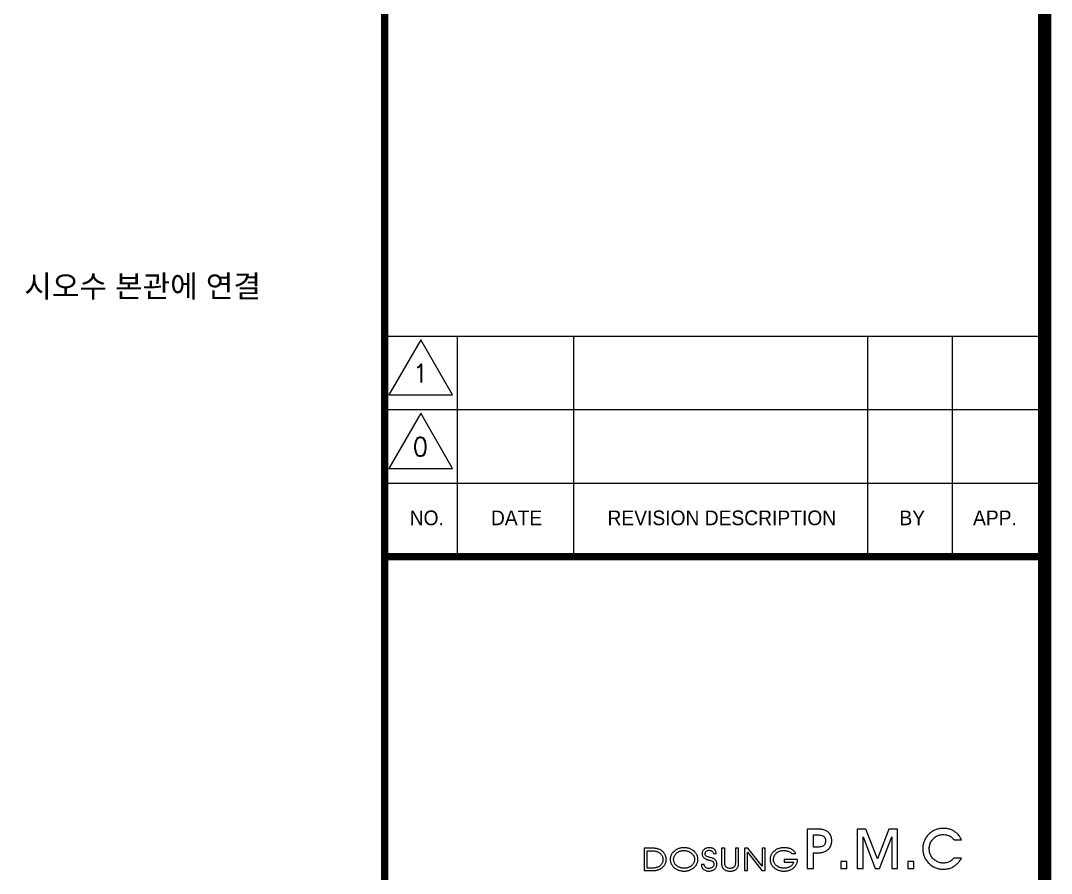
# Model space of a CAD drawing. Header units: millimetres. Extents: x 83956 to 461956, y 36707 to 125807.
# Drawn here: x 260591 to 271139, y 91248 to 99971 of the extents above; entities that cross this region are included whole.
import ezdxf
from ezdxf.enums import TextEntityAlignment as Align

# ---------------------------------------------------------------- set-up
doc = ezdxf.new("R2010")
doc.units = ezdxf.units.MM
doc.header["$LTSCALE"] = 100
doc.header["$MEASUREMENT"] = 0
doc.layers.add('FORM', color=8, linetype='CONTINUOUS')
doc.layers.add('PIPE', color=3, linetype='CONTINUOUS')
doc.styles.add('GHS', font='romans.shx', dxfattribs={"bigfont": 'ghs.shx'})
doc.styles.add('gr', font='Gulim.ttf')
doc.styles.add('TITLE', font='Gulim.ttf')

# ---------------------------------------------------------------- blocks, each defined once
blk = doc.blocks.new('PMC-mark')
at = {"layer": 'FORM', "lineweight": 0}
for p, q in [((5896, 2300), (5766, 2300)), ((5766, 2300), (5766, 1764)), ((5898, 2300), (5896, 2300)), ((5916, 2299), (5898, 2300)), ((5931, 2299), (5916, 2299)), ((5945, 2299), (5931, 2299)), ((5957, 2298), (5945, 2299)), ((5967, 2297), (5957, 2298)), ((5974, 2296), (5967, 2297)), ((5989, 2292), (5974, 2296)), ((6002, 2288), (5989, 2292)), ((6014, 2283), (6002, 2288)), ((6026, 2278), (6014, 2283)), ((6036, 2271), (6026, 2278)), ((6047, 2264), (6036, 2271)), ((6057, 2255), (6047, 2264)), ((6066, 2245), (6057, 2255)), ((6568, 2300), (6446, 2300)), ((6446, 2300), (6446, 1764)), ((6724, 1897), (6568, 2300)), ((6879, 2300), (6724, 1897)), ((7000, 2300), (6879, 2300)), ((7000, 1764), (7000, 2300)), ((7458, 2258), (7447, 2249)), ((7469, 2266), (7458, 2258)), ((7481, 2273), (7469, 2266)), ((7493, 2280), (7481, 2273)), ((7505, 2286), (7493, 2280)), ((7517, 2291), (7505, 2286)), ((7528, 2295), (7517, 2291)), ((7541, 2299), (7528, 2295)), ((7554, 2302), (7541, 2299)), ((7567, 2305), (7554, 2302)), ((7581, 2307), (7567, 2305)), ((7595, 2309), (7581, 2307)), ((7609, 2310), (7595, 2309)), ((7623, 2310), (7609, 2310)), ((7627, 2310), (7623, 2310)), ((7642, 2310), (7627, 2310)), ((7657, 2309), (7642, 2310)), ((7671, 2307), (7657, 2309)), ((7684, 2305), (7671, 2307)), ((7698, 2302), (7684, 2305)), ((7711, 2298), (7698, 2302)), ((7724, 2294), (7711, 2298)), ((7736, 2289), (7724, 2294)), ((7748, 2284), (7736, 2289)), ((7760, 2278), (7748, 2284)), ((7772, 2271), (7760, 2278)), ((7776, 2268), (7772, 2271)), ((7787, 2261), (7776, 2268)), ((7797, 2253), (7787, 2261)), ((7807, 2244), (7797, 2253)), ((5850, 2055), (5850, 2222)), ((5850, 2222), (5907, 2222)), ((5907, 2222), (5924, 2222)), ((5924, 2222), (5940, 2220)), ((5940, 2220), (5954, 2217)), ((5954, 2217), (5966, 2214)), ((5966, 2214), (5978, 2209)), ((5978, 2209), (5987, 2204)), ((5987, 2204), (5989, 2202)), ((5989, 2202), (5998, 2194)), ((5998, 2194), (6006, 2184)), ((6006, 2184), (6011, 2173)), ((6011, 2173), (6015, 2160)), ((6016, 2121), (6013, 2108)), ((6015, 2160), (6017, 2146)), ((6017, 2137), (6016, 2121)), ((6017, 2146), (6017, 2137)), ((6074, 2234), (6066, 2245)), ((6082, 2221), (6074, 2234)), ((6083, 2219), (6082, 2221)), ((6089, 2207), (6083, 2219)), ((6094, 2195), (6089, 2207)), ((6097, 2182), (6094, 2195)), ((6100, 2169), (6097, 2182)), ((6097, 2099), (6100, 2113)), ((6102, 2155), (6100, 2169)), ((6100, 2113), (6102, 2126)), ((6102, 2142), (6102, 2155)), ((6102, 2141), (6102, 2142)), ((6102, 2126), (6102, 2141)), ((6529, 1764), (6529, 2194)), ((6529, 2194), (6693, 1764)), ((6753, 1764), (6920, 2196)), ((6920, 2196), (6920, 1764)), ((7355, 2116), (7352, 2104)), ((7360, 2129), (7355, 2116)), ((7365, 2142), (7360, 2129)), ((7366, 2144), (7365, 2142)), ((7371, 2156), (7366, 2144)), ((7378, 2168), (7371, 2156)), ((7385, 2180), (7378, 2168)), ((7392, 2191), (7385, 2180)), ((7400, 2202), (7392, 2191)), ((7409, 2212), (7400, 2202)), ((7418, 2223), (7409, 2212)), ((7428, 2233), (7418, 2223)), ((7436, 2240), (7428, 2233)), ((7447, 2249), (7436, 2240)), ((7446, 2108), (7452, 2121)), ((7452, 2121), (7458, 2133)), ((7458, 2133), (7466, 2144)), ((7466, 2144), (7474, 2155)), ((7474, 2155), (7483, 2165)), ((7483, 2165), (7490, 2172)), ((7490, 2172), (7500, 2182)), ((7500, 2182), (7510, 2190)), ((7510, 2190), (7521, 2198)), ((7521, 2198), (7533, 2205)), ((7533, 2205), (7546, 2211)), ((7546, 2211), (7550, 2213)), ((7550, 2213), (7563, 2217)), ((7563, 2217), (7576, 2221)), ((7576, 2221), (7590, 2223)), ((7590, 2223), (7604, 2225)), ((7604, 2225), (7618, 2226)), ((7618, 2226), (7622, 2226)), ((7622, 2226), (7637, 2225)), ((7637, 2225), (7651, 2224)), ((7651, 2224), (7665, 2222)), ((7665, 2222), (7678, 2219)), ((7678, 2219), (7691, 2215)), ((7691, 2215), (7703, 2210)), ((7703, 2210), (7706, 2209)), ((7706, 2209), (7718, 2203)), ((7718, 2203), (7730, 2196)), ((7730, 2196), (7740, 2188)), ((7740, 2188), (7751, 2179)), ((7751, 2179), (7760, 2169)), ((7760, 2169), (7770, 2158)), ((7770, 2158), (7772, 2156)), ((7772, 2156), (7870, 2156)), ((7817, 2235), (7807, 2244)), ((7826, 2226), (7817, 2235)), ((7834, 2215), (7826, 2226)), ((7843, 2205), (7834, 2215)), ((7850, 2193), (7843, 2205)), ((7857, 2181), (7850, 2193)), ((7864, 2169), (7857, 2181)), ((7870, 2156), (7864, 2169)), ((5905, 2055), (5850, 2055)), ((5850, 1764), (5850, 1976)), ((5850, 1976), (5910, 1976)), ((5912, 2055), (5905, 2055)), ((5910, 1976), (5926, 1977)), ((5929, 2056), (5912, 2055)), ((5926, 1977), (5941, 1978)), ((5944, 2057), (5929, 2056)), ((5941, 1978), (5955, 1980)), ((5958, 2060), (5944, 2057)), ((5955, 1980), (5969, 1982)), ((5970, 2064), (5958, 2060)), ((5969, 1982), (5982, 1986)), ((5980, 2068), (5970, 2064)), ((5989, 2074), (5980, 2068)), ((5982, 1986), (5995, 1990)), ((5994, 2077), (5989, 2074)), ((6002, 2086), (5994, 2077)), ((5995, 1990), (6007, 1995)), ((6009, 2096), (6002, 2086)), ((6007, 1995), (6019, 2000)), ((6013, 2108), (6009, 2096)), ((6019, 2000), (6030, 2007)), ((6030, 2007), (6040, 2014)), ((6040, 2014), (6050, 2022)), ((6050, 2022), (6051, 2023)), ((6051, 2023), (6061, 2032)), ((6061, 2032), (6069, 2042)), ((6069, 2042), (6077, 2052)), ((6077, 2052), (6084, 2063)), ((6084, 2063), (6089, 2075)), ((6089, 2075), (6094, 2087)), ((6094, 2087), (6097, 2099)), ((7344, 2050), (7343, 2036)), ((7343, 2036), (7343, 2036)), ((7343, 2036), (7344, 2022)), ((7345, 2064), (7344, 2050)), ((7344, 2022), (7345, 2008)), ((7346, 2077), (7345, 2064)), ((7345, 2008), (7346, 1995)), ((7349, 2091), (7346, 2077)), ((7346, 1995), (7348, 1981)), ((7348, 1981), (7351, 1968)), ((7352, 2104), (7349, 2091)), ((7431, 2035), (7432, 2048)), ((7432, 2024), (7431, 2035)), ((7432, 2048), (7433, 2062)), ((7433, 2011), (7432, 2024)), ((7433, 2062), (7436, 2075)), ((7435, 1997), (7433, 2011)), ((7437, 1984), (7435, 1997)), ((7436, 2075), (7439, 2088)), ((7441, 1971), (7437, 1984)), ((7439, 2088), (7443, 2101)), ((7445, 1959), (7441, 1971)), ((7443, 2101), (7446, 2108)), ((6307, 1861), (6225, 1861)), ((6225, 1861), (6225, 1764)), ((6307, 1764), (6307, 1861)), ((7220, 1861), (7139, 1861)), ((7139, 1861), (7139, 1764)), ((7220, 1764), (7220, 1861)), ((7351, 1968), (7354, 1955)), ((7354, 1955), (7358, 1942)), ((7358, 1942), (7361, 1932)), ((7361, 1932), (7366, 1920)), ((7366, 1920), (7372, 1907)), ((7372, 1907), (7378, 1895)), ((7378, 1895), (7385, 1884)), ((7385, 1884), (7393, 1873)), ((7393, 1873), (7401, 1862)), ((7401, 1862), (7410, 1851)), ((7410, 1851), (7414, 1846)), ((7414, 1846), (7424, 1836)), ((7424, 1836), (7434, 1826)), ((7448, 1952), (7445, 1959)), ((7454, 1939), (7448, 1952)), ((7461, 1928), (7454, 1939)), ((7468, 1916), (7461, 1928)), ((7476, 1906), (7468, 1916)), ((7486, 1896), (7476, 1906)), ((7491, 1891), (7486, 1896)), ((7502, 1882), (7491, 1891)), ((7512, 1874), (7502, 1882)), ((7524, 1866), (7512, 1874)), ((7536, 1859), (7524, 1866)), ((7549, 1853), (7536, 1859)), ((7555, 1851), (7549, 1853)), ((7568, 1846), (7555, 1851)), ((7581, 1842), (7568, 1846)), ((7595, 1840), (7581, 1842)), ((7608, 1838), (7595, 1840)), ((7622, 1838), (7608, 1838)), ((7624, 1838), (7622, 1838)), ((7639, 1838), (7624, 1838)), ((7653, 1840), (7639, 1838)), ((7666, 1842), (7653, 1840)), ((7680, 1845), (7666, 1842)), ((7692, 1850), (7680, 1845)), ((7705, 1855), (7692, 1850)), ((7715, 1860), (7705, 1855)), ((7727, 1867), (7715, 1860)), ((7738, 1875), (7727, 1867)), ((7748, 1884), (7738, 1875)), ((7758, 1893), (7748, 1884)), ((7767, 1904), (7758, 1893)), ((7870, 1904), (7767, 1904)), ((7810, 1825), (7820, 1834)), ((7820, 1834), (7829, 1844)), ((7829, 1844), (7837, 1854)), ((7837, 1854), (7846, 1865)), ((7846, 1865), (7854, 1876)), ((7854, 1876), (7861, 1888)), ((7861, 1888), (7868, 1901)), ((7868, 1901), (7870, 1904)), ((7870, 1904), (7870, 1904)), ((5766, 1764), (5850, 1764)), ((6225, 1764), (6307, 1764)), ((6446, 1764), (6529, 1764)), ((6693, 1764), (6753, 1764)), ((6920, 1764), (7000, 1764)), ((7139, 1764), (7220, 1764)), ((7434, 1826), (7444, 1817)), ((7444, 1817), (7455, 1809)), ((7455, 1809), (7466, 1801)), ((7466, 1801), (7478, 1794)), ((7478, 1794), (7490, 1787)), ((7490, 1787), (7502, 1781)), ((7502, 1781), (7508, 1778)), ((7508, 1778), (7521, 1773)), ((7521, 1773), (7534, 1768)), ((7534, 1768), (7547, 1764)), ((7547, 1764), (7560, 1760)), ((7560, 1760), (7574, 1758)), ((7574, 1758), (7587, 1756)), ((7587, 1756), (7601, 1754)), ((7601, 1754), (7615, 1754)), ((7615, 1754), (7622, 1754)), ((7622, 1754), (7637, 1754)), ((7637, 1754), (7651, 1755)), ((7651, 1755), (7665, 1757)), ((7665, 1757), (7679, 1759)), ((7679, 1759), (7692, 1762)), ((7692, 1762), (7706, 1765)), ((7706, 1765), (7718, 1769)), ((7718, 1769), (7731, 1774)), ((7731, 1774), (7743, 1779)), ((7743, 1779), (7755, 1785)), ((7755, 1785), (7766, 1792)), ((7766, 1792), (7768, 1793)), ((7768, 1793), (7779, 1800)), ((7779, 1800), (7790, 1808)), ((7790, 1808), (7800, 1816)), ((7800, 1816), (7810, 1825))]:
    blk.add_line(p, q, dxfattribs=at)
at = {"layer": 'FORM', "color": 7, "lineweight": 0}
for p, q in [((3657, 2040), (3540, 2040)), ((3540, 2040), (3540, 1734)), ((3582, 1769), (3582, 2005)), ((3582, 2005), (3644, 2005)), ((3644, 2005), (3655, 2005)), ((3655, 2005), (3666, 2004)), ((3662, 2040), (3657, 2040)), ((3672, 2040), (3662, 2040)), ((3666, 2004), (3676, 2003)), ((3683, 2039), (3672, 2040)), ((3676, 2003), (3686, 2002)), ((3693, 2038), (3683, 2039)), ((3686, 2002), (3696, 2000)), ((3702, 2037), (3693, 2038)), ((3696, 2000), (3705, 1998)), ((3712, 2035), (3702, 2037)), ((3705, 1998), (3714, 1995)), ((3721, 2033), (3712, 2035)), ((3714, 1995), (3722, 1992)), ((3730, 2030), (3721, 2033)), ((3722, 1992), (3730, 1989)), ((3739, 2028), (3730, 2030)), ((3730, 1989), (3738, 1985)), ((3738, 1985), (3745, 1981)), ((3747, 2024), (3739, 2028)), ((3745, 1981), (3752, 1976)), ((3755, 2021), (3747, 2024)), ((3752, 1976), (3757, 1973)), ((3763, 2017), (3755, 2021)), ((3757, 1973), (3764, 1967)), ((3771, 2013), (3763, 2017)), ((3778, 2008), (3771, 2013)), ((3785, 2003), (3778, 2008)), ((3792, 1998), (3785, 2003)), ((3794, 1996), (3792, 1998)), ((3801, 1990), (3794, 1996)), ((3806, 1984), (3801, 1990)), ((3812, 1978), (3806, 1984)), ((3817, 1972), (3812, 1978)), ((3821, 1965), (3817, 1972)), ((3925, 1971), (3920, 1964)), ((3930, 1978), (3925, 1971)), ((3936, 1984), (3930, 1978)), ((3942, 1990), (3936, 1984)), ((3948, 1997), (3942, 1990)), ((3956, 2002), (3948, 1997)), ((3959, 2005), (3956, 2002)), ((3966, 2010), (3959, 2005)), ((3974, 2016), (3966, 2010)), ((3982, 2021), (3974, 2016)), ((3980, 1969), (3986, 1975)), ((3990, 2025), (3982, 2021)), ((3986, 1975), (3993, 1980)), ((3998, 2029), (3990, 2025)), ((3993, 1980), (4001, 1985)), ((4006, 2033), (3998, 2029)), ((4001, 1985), (4009, 1990)), ((4015, 2036), (4006, 2033)), ((4009, 1990), (4017, 1994)), ((4018, 2037), (4015, 2036)), ((4017, 1994), (4026, 1998)), ((4027, 2040), (4018, 2037)), ((4026, 1998), (4032, 2000)), ((4037, 2042), (4027, 2040)), ((4032, 2000), (4041, 2003)), ((4046, 2044), (4037, 2042)), ((4041, 2003), (4050, 2005)), ((4055, 2045), (4046, 2044)), ((4050, 2005), (4060, 2007)), ((4065, 2046), (4055, 2045)), ((4060, 2007), (4069, 2008)), ((4075, 2047), (4065, 2046)), ((4069, 2008), (4079, 2009)), ((4085, 2047), (4075, 2047)), ((4079, 2009), (4085, 2009)), ((4091, 2047), (4085, 2047)), ((4085, 2009), (4095, 2008)), ((4101, 2047), (4091, 2047)), ((4095, 2008), (4105, 2008)), ((4111, 2046), (4101, 2047)), ((4105, 2008), (4115, 2006)), ((4121, 2045), (4111, 2046)), ((4115, 2006), (4124, 2004)), ((4130, 2043), (4121, 2045)), ((4124, 2004), (4133, 2002)), ((4139, 2041), (4130, 2043)), ((4133, 2002), (4142, 1999)), ((4148, 2039), (4139, 2041)), ((4142, 1999), (4142, 1999)), ((4142, 1999), (4151, 1996)), ((4157, 2036), (4148, 2039)), ((4151, 1996), (4159, 1992)), ((4162, 2034), (4157, 2036)), ((4159, 1992), (4167, 1987)), ((4170, 2031), (4162, 2034)), ((4167, 1987), (4175, 1982)), ((4179, 2027), (4170, 2031)), ((4175, 1982), (4182, 1976)), ((4187, 2023), (4179, 2027)), ((4182, 1976), (4189, 1970)), ((4195, 2018), (4187, 2023)), ((4189, 1970), (4190, 1969)), ((4190, 1969), (4197, 1963)), ((4203, 2013), (4195, 2018)), ((4210, 2008), (4203, 2013)), ((4218, 2002), (4210, 2008)), ((4223, 1998), (4218, 2002)), ((4229, 1992), (4223, 1998)), ((4236, 1986), (4229, 1992)), ((4242, 1979), (4236, 1986)), ((4247, 1972), (4242, 1979)), ((4252, 1965), (4247, 1972)), ((4334, 1975), (4333, 1966)), ((4335, 1983), (4334, 1975)), ((4337, 1991), (4335, 1983)), ((4340, 1998), (4337, 1991)), ((4344, 2005), (4340, 1998)), ((4349, 2012), (4344, 2005)), ((4354, 2018), (4349, 2012)), ((4360, 2024), (4354, 2018)), ((4362, 2025), (4360, 2024)), ((4369, 2030), (4362, 2025)), ((4376, 2035), (4369, 2030)), ((4374, 1963), (4375, 1971)), ((4375, 1971), (4377, 1979)), ((4384, 2038), (4376, 2035)), ((4377, 1979), (4380, 1986)), ((4380, 1986), (4385, 1993)), ((4393, 2041), (4384, 2038)), ((4385, 1993), (4390, 1998)), ((4390, 1998), (4396, 2003)), ((4402, 2044), (4393, 2041)), ((4396, 2003), (4404, 2007)), ((4411, 2045), (4402, 2044)), ((4404, 2007), (4413, 2010)), ((4421, 2046), (4411, 2045)), ((4413, 2010), (4422, 2012)), ((4432, 2047), (4421, 2046)), ((4422, 2012), (4431, 2012)), ((4431, 2012), (4441, 2011)), ((4438, 2047), (4432, 2047)), ((4449, 2046), (4438, 2047)), ((4441, 2011), (4450, 2009)), ((4458, 2044), (4449, 2046)), ((4450, 2009), (4459, 2006)), ((4467, 2042), (4458, 2044)), ((4459, 2006), (4467, 2002)), ((4476, 2039), (4467, 2042)), ((4467, 2002), (4469, 2000)), ((4469, 2000), (4476, 1994)), ((4484, 2036), (4476, 2039)), ((4476, 1994), (4481, 1987)), ((4481, 1987), (4484, 1980)), ((4492, 2031), (4484, 2036)), ((4484, 1980), (4486, 1972)), ((4486, 1972), (4486, 1970)), ((4486, 1970), (4525, 1970)), ((4498, 2026), (4492, 2031)), ((4503, 2022), (4498, 2026)), ((4508, 2017), (4503, 2022)), ((4513, 2010), (4508, 2017)), ((4517, 2003), (4513, 2010)), ((4520, 1996), (4517, 2003)), ((4523, 1988), (4520, 1996)), ((4524, 1979), (4523, 1988)), ((4525, 1970), (4524, 1979)), ((4598, 2040), (4598, 1845)), ((4643, 2040), (4598, 2040)), ((4643, 1845), (4643, 2040)), ((4831, 2040), (4786, 2040)), ((4786, 2040), (4786, 1845)), ((4831, 1845), (4831, 2040)), ((4956, 2040), (4909, 2040)), ((4909, 2040), (4909, 1734)), ((4953, 1734), (4953, 1985)), ((4953, 1985), (5149, 1734)), ((5150, 1795), (4956, 2040)), ((5193, 2040), (5150, 2040)), ((5150, 2040), (5150, 1795)), ((5193, 1734), (5193, 2040)), ((5287, 1971), (5282, 1964)), ((5292, 1978), (5287, 1971)), ((5298, 1984), (5292, 1978)), ((5304, 1990), (5298, 1984)), ((5311, 1996), (5304, 1990)), ((5318, 2002), (5311, 1996)), ((5321, 2005), (5318, 2002)), ((5329, 2011), (5321, 2005)), ((5337, 2016), (5329, 2011)), ((5345, 2021), (5337, 2016)), ((5343, 1969), (5349, 1975)), ((5353, 2026), (5345, 2021)), ((5349, 1975), (5356, 1980)), ((5349, 1975), (5349, 1975)), ((5361, 2030), (5353, 2026)), ((5356, 1980), (5364, 1986)), ((5369, 2033), (5361, 2030)), ((5364, 1986), (5372, 1990)), ((5378, 2036), (5369, 2033)), ((5372, 1990), (5380, 1994)), ((5384, 2038), (5378, 2036)), ((5380, 1994), (5389, 1998)), ((5393, 2041), (5384, 2038)), ((5389, 1998), (5394, 2000)), ((5402, 2043), (5393, 2041)), ((5394, 2000), (5403, 2003)), ((5411, 2044), (5402, 2043)), ((5403, 2003), (5412, 2005)), ((5421, 2046), (5411, 2044)), ((5412, 2005), (5422, 2007)), ((5431, 2046), (5421, 2046)), ((5422, 2007), (5432, 2008)), ((5441, 2047), (5431, 2046)), ((5432, 2008), (5441, 2009)), ((5452, 2047), (5441, 2047)), ((5441, 2009), (5447, 2009)), ((5447, 2009), (5458, 2008)), ((5457, 2047), (5452, 2047)), ((5468, 2047), (5457, 2047)), ((5458, 2008), (5467, 2008)), ((5467, 2008), (5477, 2006)), ((5478, 2046), (5468, 2047)), ((5477, 2006), (5487, 2005)), ((5488, 2045), (5478, 2046)), ((5487, 2005), (5496, 2002)), ((5497, 2043), (5488, 2045)), ((5496, 2002), (5505, 1999)), ((5507, 2041), (5497, 2043)), ((5505, 1999), (5508, 1998)), ((5516, 2039), (5507, 2041)), ((5508, 1998), (5517, 1995)), ((5525, 2037), (5516, 2039)), ((5517, 1995), (5525, 1990)), ((5533, 2034), (5525, 2037)), ((5525, 1990), (5533, 1986)), ((5542, 2030), (5533, 2034)), ((5533, 1986), (5540, 1981)), ((5540, 1981), (5547, 1975)), ((5550, 2026), (5542, 2030)), ((5547, 1975), (5553, 1969)), ((5556, 2023), (5550, 2026)), ((5564, 2018), (5556, 2023)), ((5572, 2013), (5564, 2018)), ((5579, 2008), (5572, 2013)), ((5585, 2002), (5579, 2008)), ((5591, 1996), (5585, 2002)), ((5597, 1990), (5591, 1996)), ((5602, 1983), (5597, 1990)), ((5607, 1976), (5602, 1983)), ((5611, 1968), (5607, 1976)), ((3764, 1967), (3770, 1961)), ((3770, 1961), (3775, 1955)), ((3775, 1955), (3780, 1949)), ((3780, 1949), (3784, 1942)), ((3784, 1830), (3780, 1823)), ((3784, 1942), (3788, 1935)), ((3788, 1837), (3784, 1830)), ((3788, 1935), (3791, 1928)), ((3791, 1844), (3788, 1837)), ((3791, 1928), (3793, 1920)), ((3793, 1852), (3791, 1844)), ((3793, 1920), (3795, 1912)), ((3795, 1860), (3793, 1852)), ((3795, 1912), (3797, 1904)), ((3797, 1868), (3795, 1860)), ((3797, 1904), (3797, 1895)), ((3797, 1895), (3798, 1886)), ((3798, 1877), (3797, 1868)), ((3798, 1886), (3798, 1886)), ((3798, 1886), (3798, 1877)), ((3825, 1958), (3821, 1965)), ((3829, 1951), (3825, 1958)), ((3827, 1821), (3830, 1829)), ((3832, 1944), (3829, 1951)), ((3830, 1829), (3834, 1836)), ((3835, 1936), (3832, 1944)), ((3834, 1836), (3836, 1844)), ((3837, 1929), (3835, 1936)), ((3836, 1844), (3839, 1851)), ((3839, 1921), (3837, 1929)), ((3841, 1912), (3839, 1921)), ((3839, 1851), (3840, 1859)), ((3840, 1859), (3842, 1868)), ((3842, 1904), (3841, 1912)), ((3843, 1895), (3842, 1904)), ((3842, 1876), (3843, 1884)), ((3842, 1868), (3842, 1876)), ((3843, 1886), (3843, 1895)), ((3843, 1884), (3843, 1886)), ((3898, 1904), (3897, 1896)), ((3897, 1896), (3897, 1889)), ((3897, 1889), (3897, 1881)), ((3897, 1889), (3897, 1889)), ((3897, 1881), (3898, 1873)), ((3899, 1912), (3898, 1904)), ((3898, 1873), (3899, 1865)), ((3901, 1920), (3899, 1912)), ((3899, 1865), (3901, 1857)), ((3903, 1928), (3901, 1920)), ((3901, 1857), (3903, 1849)), ((3905, 1935), (3903, 1928)), ((3903, 1849), (3905, 1841)), ((3909, 1943), (3905, 1935)), ((3905, 1841), (3908, 1833)), ((3908, 1833), (3910, 1830)), ((3912, 1951), (3909, 1943)), ((3910, 1830), (3913, 1823)), ((3915, 1957), (3912, 1951)), ((3920, 1964), (3915, 1957)), ((3944, 1897), (3945, 1905)), ((3944, 1889), (3944, 1897)), ((3944, 1881), (3944, 1889)), ((3944, 1889), (3944, 1889)), ((3945, 1873), (3944, 1881)), ((3945, 1905), (3946, 1913)), ((3946, 1865), (3945, 1873)), ((3946, 1913), (3949, 1921)), ((3948, 1857), (3946, 1865)), ((3951, 1849), (3948, 1857)), ((3949, 1921), (3952, 1929)), ((3954, 1842), (3951, 1849)), ((3952, 1929), (3954, 1934)), ((3954, 1934), (3958, 1942)), ((3956, 1836), (3954, 1842)), ((3961, 1829), (3956, 1836)), ((3958, 1942), (3963, 1949)), ((3965, 1821), (3961, 1829)), ((3963, 1949), (3968, 1956)), ((3968, 1956), (3974, 1963)), ((3974, 1963), (3980, 1969)), ((4197, 1963), (4203, 1957)), ((4203, 1957), (4208, 1950)), ((4212, 1828), (4207, 1822)), ((4208, 1950), (4213, 1943)), ((4216, 1835), (4212, 1828)), ((4213, 1943), (4218, 1936)), ((4220, 1842), (4216, 1835)), ((4218, 1936), (4220, 1932)), ((4220, 1932), (4223, 1924)), ((4223, 1850), (4220, 1842)), ((4223, 1924), (4226, 1917)), ((4225, 1857), (4223, 1850)), ((4227, 1865), (4225, 1857)), ((4226, 1917), (4228, 1909)), ((4229, 1873), (4227, 1865)), ((4228, 1909), (4229, 1901)), ((4229, 1901), (4230, 1892)), ((4230, 1890), (4229, 1881)), ((4229, 1881), (4229, 1873)), ((4230, 1892), (4230, 1890)), ((4256, 1958), (4252, 1965)), ((4260, 1951), (4256, 1958)), ((4263, 1945), (4260, 1951)), ((4262, 1829), (4265, 1836)), ((4262, 1827), (4262, 1829)), ((4266, 1938), (4263, 1945)), ((4265, 1836), (4268, 1844)), ((4269, 1930), (4266, 1938)), ((4268, 1844), (4270, 1851)), ((4271, 1922), (4269, 1930)), ((4270, 1851), (4272, 1859)), ((4273, 1914), (4271, 1922)), ((4272, 1859), (4273, 1867)), ((4274, 1906), (4273, 1914)), ((4273, 1867), (4274, 1876)), ((4274, 1898), (4274, 1906)), ((4275, 1889), (4274, 1898)), ((4274, 1876), (4275, 1884)), ((4275, 1884), (4275, 1889)), ((4333, 1966), (4333, 1960)), ((4333, 1960), (4333, 1952)), ((4333, 1952), (4335, 1944)), ((4335, 1944), (4337, 1936)), ((4337, 1936), (4337, 1935)), ((4337, 1935), (4341, 1928)), ((4341, 1928), (4345, 1921)), ((4345, 1921), (4351, 1914)), ((4351, 1914), (4358, 1909)), ((4358, 1909), (4365, 1903)), ((4365, 1903), (4372, 1898)), ((4372, 1898), (4381, 1894)), ((4374, 1956), (4374, 1963)), ((4376, 1949), (4374, 1956)), ((4379, 1942), (4376, 1949)), ((4385, 1936), (4379, 1942)), ((4381, 1894), (4385, 1892)), ((4391, 1931), (4385, 1936)), ((4385, 1892), (4393, 1888)), ((4399, 1927), (4391, 1931)), ((4393, 1888), (4402, 1885)), ((4409, 1923), (4399, 1927)), ((4402, 1885), (4411, 1882)), ((4410, 1923), (4409, 1923)), ((4417, 1921), (4410, 1923)), ((4411, 1882), (4421, 1880)), ((4427, 1918), (4417, 1921)), ((4421, 1880), (4426, 1879)), ((4426, 1879), (4438, 1875)), ((4439, 1915), (4427, 1918)), ((4438, 1875), (4448, 1872)), ((4462, 1909), (4439, 1915)), ((4448, 1872), (4458, 1869)), ((4458, 1869), (4466, 1866)), ((4472, 1906), (4462, 1909)), ((4466, 1866), (4472, 1862)), ((4481, 1902), (4472, 1906)), ((4472, 1862), (4475, 1860)), ((4475, 1860), (4482, 1855)), ((4489, 1898), (4481, 1902)), ((4482, 1855), (4486, 1849)), ((4486, 1849), (4490, 1842)), ((4497, 1893), (4489, 1898)), ((4490, 1842), (4493, 1834)), ((4493, 1834), (4494, 1825)), ((4504, 1888), (4497, 1893)), ((4511, 1883), (4504, 1888)), ((4516, 1877), (4511, 1883)), ((4521, 1872), (4516, 1877)), ((4525, 1865), (4521, 1872)), ((4529, 1858), (4525, 1865)), ((4531, 1850), (4529, 1858)), ((4533, 1842), (4531, 1850)), ((4535, 1834), (4533, 1842)), ((4535, 1825), (4535, 1834)), ((4598, 1845), (4598, 1835)), ((4598, 1835), (4599, 1825)), ((4643, 1839), (4643, 1845)), ((4643, 1829), (4643, 1839)), ((4644, 1820), (4643, 1829)), ((4786, 1834), (4785, 1825)), ((4786, 1845), (4786, 1834)), ((4830, 1833), (4831, 1842)), ((4830, 1824), (4830, 1833)), ((4831, 1842), (4831, 1845)), ((5261, 1904), (5260, 1896)), ((5260, 1896), (5260, 1889)), ((5260, 1889), (5260, 1881)), ((5260, 1881), (5261, 1873)), ((5262, 1912), (5261, 1904)), ((5261, 1873), (5262, 1865)), ((5263, 1920), (5262, 1912)), ((5262, 1865), (5264, 1857)), ((5265, 1928), (5263, 1920)), ((5264, 1857), (5266, 1849)), ((5268, 1936), (5265, 1928)), ((5266, 1849), (5268, 1841)), ((5271, 1943), (5268, 1936)), ((5268, 1841), (5271, 1833)), ((5275, 1951), (5271, 1943)), ((5271, 1833), (5272, 1830)), ((5272, 1830), (5276, 1823)), ((5278, 1957), (5275, 1951)), ((5282, 1964), (5278, 1957)), ((5306, 1897), (5307, 1905)), ((5306, 1889), (5306, 1897)), ((5306, 1881), (5306, 1889)), ((5307, 1873), (5306, 1881)), ((5307, 1905), (5309, 1913)), ((5308, 1865), (5307, 1873)), ((5310, 1857), (5308, 1865)), ((5309, 1913), (5311, 1921)), ((5313, 1849), (5310, 1857)), ((5311, 1921), (5314, 1929)), ((5316, 1842), (5313, 1849)), ((5314, 1929), (5317, 1934)), ((5319, 1836), (5316, 1842)), ((5317, 1934), (5321, 1942)), ((5323, 1829), (5319, 1836)), ((5321, 1942), (5325, 1949)), ((5328, 1822), (5323, 1829)), ((5325, 1949), (5331, 1956)), ((5331, 1956), (5336, 1962)), ((5336, 1962), (5343, 1969)), ((5450, 1886), (5450, 1848)), ((5636, 1886), (5450, 1886)), ((5450, 1848), (5582, 1848)), ((5553, 1969), (5554, 1968)), ((5554, 1968), (5611, 1968)), ((5576, 1833), (5572, 1825)), ((5579, 1840), (5576, 1833)), ((5582, 1848), (5579, 1840)), ((5621, 1822), (5624, 1830)), ((5624, 1830), (5627, 1837)), ((5627, 1837), (5629, 1845)), ((5629, 1845), (5632, 1853)), ((5632, 1853), (5633, 1861)), ((5633, 1861), (5635, 1870)), ((5635, 1870), (5636, 1878)), ((5636, 1878), (5636, 1886)), ((3540, 1734), (3641, 1734)), ((3655, 1769), (3582, 1769)), ((3641, 1734), (3653, 1734)), ((3653, 1734), (3664, 1735)), ((3665, 1769), (3655, 1769)), ((3664, 1735), (3674, 1735)), ((3675, 1770), (3665, 1769)), ((3674, 1735), (3684, 1736)), ((3686, 1771), (3675, 1770)), ((3684, 1736), (3693, 1737)), ((3695, 1773), (3686, 1771)), ((3693, 1737), (3701, 1738)), ((3705, 1775), (3695, 1773)), ((3701, 1738), (3707, 1739)), ((3713, 1777), (3705, 1775)), ((3707, 1739), (3717, 1741)), ((3722, 1780), (3713, 1777)), ((3717, 1741), (3726, 1744)), ((3730, 1783), (3722, 1780)), ((3726, 1744), (3735, 1746)), ((3738, 1787), (3730, 1783)), ((3735, 1746), (3744, 1750)), ((3746, 1791), (3738, 1787)), ((3744, 1750), (3753, 1754)), ((3753, 1796), (3746, 1791)), ((3759, 1801), (3753, 1796)), ((3753, 1754), (3761, 1758)), ((3763, 1805), (3759, 1801)), ((3761, 1758), (3767, 1761)), ((3769, 1811), (3763, 1805)), ((3767, 1761), (3775, 1766)), ((3775, 1817), (3769, 1811)), ((3780, 1823), (3775, 1817)), ((3775, 1766), (3783, 1772)), ((3783, 1772), (3790, 1777)), ((3790, 1777), (3797, 1783)), ((3797, 1783), (3803, 1789)), ((3803, 1789), (3809, 1795)), ((3809, 1795), (3814, 1802)), ((3814, 1802), (3819, 1809)), ((3819, 1809), (3823, 1814)), ((3823, 1814), (3827, 1821)), ((3913, 1823), (3917, 1816)), ((3917, 1816), (3922, 1809)), ((3922, 1809), (3927, 1802)), ((3927, 1802), (3932, 1795)), ((3932, 1795), (3938, 1788)), ((3938, 1788), (3944, 1782)), ((3944, 1782), (3946, 1781)), ((3946, 1781), (3953, 1774)), ((3953, 1774), (3960, 1769)), ((3960, 1769), (3968, 1763)), ((3971, 1815), (3965, 1821)), ((3968, 1763), (3975, 1758)), ((3977, 1809), (3971, 1815)), ((3975, 1758), (3983, 1753)), ((3983, 1803), (3977, 1809)), ((3989, 1798), (3983, 1803)), ((3983, 1753), (3991, 1749)), ((3997, 1793), (3989, 1798)), ((3991, 1749), (3999, 1745)), ((4005, 1788), (3997, 1793)), ((3999, 1745), (4008, 1742)), ((4013, 1783), (4005, 1788)), ((4008, 1742), (4009, 1742)), ((4009, 1742), (4017, 1739)), ((4022, 1780), (4013, 1783)), ((4017, 1739), (4026, 1736)), ((4031, 1776), (4022, 1780)), ((4026, 1736), (4035, 1734)), ((4038, 1774), (4031, 1776)), ((4035, 1734), (4045, 1732)), ((4047, 1771), (4038, 1774)), ((4045, 1732), (4054, 1730)), ((4056, 1769), (4047, 1771)), ((4054, 1730), (4064, 1729)), ((4066, 1767), (4056, 1769)), ((4064, 1729), (4074, 1729)), ((4075, 1766), (4066, 1767)), ((4074, 1729), (4084, 1728)), ((4085, 1766), (4075, 1766)), ((4084, 1728), (4085, 1728)), ((4095, 1766), (4085, 1766)), ((4085, 1728), (4095, 1729)), ((4105, 1767), (4095, 1766)), ((4095, 1729), (4105, 1729)), ((4114, 1768), (4105, 1767)), ((4105, 1729), (4115, 1730)), ((4123, 1770), (4114, 1768)), ((4115, 1730), (4125, 1732)), ((4132, 1772), (4123, 1770)), ((4125, 1732), (4134, 1733)), ((4141, 1775), (4132, 1772)), ((4134, 1733), (4143, 1736)), ((4150, 1778), (4141, 1775)), ((4143, 1736), (4152, 1738)), ((4158, 1782), (4150, 1778)), ((4152, 1738), (4161, 1741)), ((4166, 1786), (4158, 1782)), ((4161, 1741), (4162, 1741)), ((4162, 1741), (4170, 1745)), ((4173, 1791), (4166, 1786)), ((4170, 1745), (4179, 1748)), ((4181, 1796), (4173, 1791)), ((4179, 1748), (4187, 1753)), ((4188, 1802), (4181, 1796)), ((4187, 1753), (4195, 1757)), ((4189, 1803), (4188, 1802)), ((4195, 1809), (4189, 1803)), ((4201, 1815), (4195, 1809)), ((4195, 1757), (4203, 1762)), ((4207, 1822), (4201, 1815)), ((4203, 1762), (4210, 1767)), ((4210, 1767), (4218, 1773)), ((4218, 1773), (4225, 1779)), ((4225, 1779), (4226, 1779)), ((4226, 1779), (4232, 1786)), ((4232, 1786), (4238, 1792)), ((4238, 1792), (4244, 1799)), ((4244, 1799), (4249, 1806)), ((4249, 1806), (4254, 1813)), ((4254, 1813), (4258, 1820)), ((4258, 1820), (4262, 1827)), ((4322, 1817), (4322, 1808)), ((4360, 1817), (4322, 1817)), ((4322, 1808), (4323, 1800)), ((4323, 1800), (4325, 1792)), ((4325, 1792), (4328, 1784)), ((4328, 1784), (4331, 1777)), ((4331, 1777), (4335, 1770)), ((4335, 1770), (4340, 1764)), ((4340, 1764), (4345, 1758)), ((4345, 1758), (4351, 1753)), ((4351, 1753), (4357, 1748)), ((4357, 1748), (4365, 1743)), ((4360, 1815), (4360, 1817)), ((4362, 1807), (4360, 1815)), ((4364, 1799), (4362, 1807)), ((4368, 1792), (4364, 1799)), ((4365, 1743), (4373, 1739)), ((4373, 1785), (4368, 1792)), ((4379, 1779), (4373, 1785)), ((4373, 1739), (4381, 1736)), ((4382, 1777), (4379, 1779)), ((4381, 1736), (4390, 1733)), ((4389, 1773), (4382, 1777)), ((4397, 1769), (4389, 1773)), ((4390, 1733), (4399, 1731)), ((4406, 1766), (4397, 1769)), ((4399, 1731), (4409, 1729)), ((4415, 1765), (4406, 1766)), ((4409, 1729), (4419, 1729)), ((4426, 1764), (4415, 1765)), ((4419, 1729), (4427, 1728)), ((4433, 1764), (4426, 1764)), ((4427, 1728), (4437, 1729)), ((4443, 1766), (4433, 1764)), ((4437, 1729), (4447, 1730)), ((4452, 1768), (4443, 1766)), ((4447, 1730), (4457, 1731)), ((4460, 1771), (4452, 1768)), ((4457, 1731), (4466, 1734)), ((4468, 1775), (4460, 1771)), ((4466, 1734), (4474, 1736)), ((4475, 1780), (4468, 1775)), ((4474, 1736), (4483, 1740)), ((4479, 1784), (4475, 1780)), ((4484, 1790), (4479, 1784)), ((4483, 1740), (4490, 1744)), ((4488, 1797), (4484, 1790)), ((4492, 1804), (4488, 1797)), ((4490, 1744), (4498, 1749)), ((4493, 1812), (4492, 1804)), ((4494, 1820), (4493, 1812)), ((4494, 1825), (4494, 1820)), ((4498, 1749), (4504, 1754)), ((4504, 1754), (4505, 1755)), ((4505, 1755), (4511, 1761)), ((4511, 1761), (4517, 1767)), ((4517, 1767), (4521, 1773)), ((4521, 1773), (4525, 1780)), ((4525, 1780), (4528, 1787)), ((4528, 1787), (4531, 1795)), ((4531, 1795), (4533, 1803)), ((4533, 1803), (4534, 1811)), ((4534, 1811), (4535, 1820)), ((4535, 1820), (4535, 1825)), ((4599, 1825), (4599, 1817)), ((4599, 1817), (4600, 1810)), ((4600, 1810), (4600, 1804)), ((4600, 1804), (4600, 1804)), ((4600, 1804), (4602, 1796)), ((4602, 1796), (4605, 1788)), ((4605, 1788), (4608, 1780)), ((4608, 1780), (4613, 1773)), ((4613, 1773), (4616, 1768)), ((4616, 1768), (4623, 1761)), ((4623, 1761), (4629, 1755)), ((4629, 1755), (4637, 1750)), ((4637, 1750), (4644, 1745)), ((4646, 1811), (4644, 1820)), ((4644, 1745), (4652, 1741)), ((4648, 1804), (4646, 1811)), ((4651, 1797), (4648, 1804)), ((4654, 1791), (4651, 1797)), ((4652, 1741), (4658, 1738)), ((4658, 1786), (4654, 1791)), ((4663, 1780), (4658, 1786)), ((4658, 1786), (4658, 1786)), ((4658, 1738), (4666, 1735)), ((4669, 1775), (4663, 1780)), ((4666, 1735), (4675, 1732)), ((4677, 1772), (4669, 1775)), ((4675, 1732), (4684, 1731)), ((4685, 1769), (4677, 1772)), ((4684, 1731), (4694, 1729)), ((4694, 1767), (4685, 1769)), ((4705, 1765), (4694, 1767)), ((4694, 1729), (4704, 1728)), ((4704, 1728), (4715, 1728)), ((4716, 1765), (4705, 1765)), ((4715, 1728), (4717, 1728)), ((4724, 1765), (4716, 1765)), ((4717, 1728), (4728, 1728)), ((4734, 1766), (4724, 1765)), ((4728, 1728), (4738, 1729)), ((4744, 1768), (4734, 1766)), ((4738, 1729), (4748, 1731)), ((4752, 1771), (4744, 1768)), ((4748, 1731), (4757, 1733)), ((4760, 1775), (4752, 1771)), ((4757, 1733), (4765, 1735)), ((4766, 1780), (4760, 1775)), ((4765, 1735), (4772, 1738)), ((4771, 1786), (4766, 1780)), ((4773, 1789), (4771, 1786)), ((4772, 1738), (4780, 1742)), ((4777, 1794), (4773, 1789)), ((4780, 1801), (4777, 1794)), ((4782, 1808), (4780, 1801)), ((4780, 1742), (4788, 1746)), ((4784, 1816), (4782, 1808)), ((4785, 1825), (4784, 1816)), ((4788, 1746), (4795, 1752)), ((4795, 1752), (4802, 1757)), ((4802, 1757), (4808, 1764)), ((4808, 1764), (4812, 1768)), ((4812, 1768), (4816, 1775)), ((4816, 1775), (4820, 1782)), ((4820, 1782), (4823, 1790)), ((4823, 1790), (4826, 1798)), ((4826, 1798), (4827, 1802)), ((4827, 1802), (4828, 1809)), ((4828, 1809), (4829, 1816)), ((4829, 1816), (4830, 1824)), ((4909, 1734), (4953, 1734)), ((5149, 1734), (5193, 1734)), ((5276, 1823), (5280, 1816)), ((5280, 1816), (5284, 1808)), ((5284, 1808), (5289, 1801)), ((5289, 1801), (5295, 1795)), ((5295, 1795), (5301, 1788)), ((5301, 1788), (5307, 1782)), ((5307, 1782), (5308, 1781)), ((5308, 1781), (5315, 1775)), ((5315, 1775), (5322, 1769)), ((5322, 1769), (5330, 1763)), ((5333, 1815), (5328, 1822)), ((5330, 1763), (5337, 1758)), ((5339, 1809), (5333, 1815)), ((5337, 1758), (5345, 1754)), ((5345, 1803), (5339, 1809)), ((5352, 1798), (5345, 1803)), ((5345, 1754), (5353, 1750)), ((5359, 1793), (5352, 1798)), ((5353, 1750), (5362, 1746)), ((5367, 1788), (5359, 1793)), ((5362, 1746), (5370, 1742)), ((5375, 1783), (5367, 1788)), ((5370, 1742), (5371, 1742)), ((5371, 1742), (5380, 1739)), ((5384, 1780), (5375, 1783)), ((5380, 1739), (5389, 1736)), ((5393, 1776), (5384, 1780)), ((5389, 1736), (5398, 1734)), ((5400, 1774), (5393, 1776)), ((5398, 1734), (5408, 1732)), ((5409, 1771), (5400, 1774)), ((5408, 1732), (5417, 1730)), ((5419, 1769), (5409, 1771)), ((5417, 1730), (5427, 1729)), ((5428, 1767), (5419, 1769)), ((5427, 1729), (5437, 1729)), ((5438, 1766), (5428, 1767)), ((5437, 1729), (5447, 1728)), ((5447, 1766), (5438, 1766)), ((5455, 1766), (5447, 1766)), ((5447, 1728), (5458, 1729)), ((5447, 1728), (5447, 1728)), ((5465, 1767), (5455, 1766)), ((5458, 1729), (5468, 1729)), ((5475, 1768), (5465, 1767)), ((5468, 1729), (5478, 1730)), ((5484, 1770), (5475, 1768)), ((5478, 1730), (5487, 1731)), ((5494, 1772), (5484, 1770)), ((5487, 1731), (5497, 1733)), ((5503, 1775), (5494, 1772)), ((5497, 1733), (5506, 1735)), ((5511, 1778), (5503, 1775)), ((5506, 1735), (5515, 1738)), ((5520, 1781), (5511, 1778)), ((5515, 1738), (5524, 1740)), ((5528, 1786), (5520, 1781)), ((5524, 1740), (5532, 1744)), ((5535, 1790), (5528, 1786)), ((5532, 1744), (5540, 1747)), ((5543, 1795), (5535, 1790)), ((5540, 1747), (5548, 1751)), ((5550, 1800), (5543, 1795)), ((5548, 1751), (5556, 1755)), ((5556, 1806), (5550, 1800)), ((5562, 1812), (5556, 1806)), ((5556, 1755), (5564, 1760)), ((5567, 1818), (5562, 1812)), ((5564, 1760), (5571, 1765)), ((5572, 1825), (5567, 1818)), ((5571, 1765), (5578, 1770)), ((5578, 1770), (5580, 1772)), ((5580, 1772), (5586, 1777)), ((5586, 1777), (5592, 1783)), ((5592, 1783), (5598, 1789)), ((5598, 1789), (5603, 1795)), ((5603, 1795), (5608, 1802)), ((5608, 1802), (5613, 1808)), ((5613, 1808), (5617, 1815)), ((5617, 1815), (5621, 1822))]:
    blk.add_line(p, q, dxfattribs=at)
blk = doc.blocks.new('PMC-FORMV')
at = {"layer": 'FORM'}
for p, q in [((36236.2, 10324.4), (40739.9, 10324.4)), ((36737.6, 8820.3), (36737.6, 10324.4)), ((37531.2, 8820.3), (37531.2, 10324.4)), ((39536.7, 8820.3), (39536.7, 10324.4)), ((40113.2, 8820.3), (40113.2, 10324.4)), ((36236.2, 9823.1), (40739.9, 9823.1)), ((36236.2, 9321.7), (40739.9, 9321.7))]:
    blk.add_line(p, q, dxfattribs=at)
at = {"layer": 'FORM', "const_width": 90.2}
blk.add_lwpolyline([(1543.7, 975), (1543.7, 28725), (40743.7, 28725), (40743.7, 975)], close=True, dxfattribs=at)
at = {"layer": 'FORM', "const_width": 50.1}
for points in [[(36239.9, 975), (36239.9, 28725)], [(36236.2, 8820.3), (40739.9, 8820.3)]]:
    blk.add_lwpolyline(points, dxfattribs=at)
at = {"layer": 'FORM'}
for points in [[(36486.9, 10299.4), (36269.8, 9923.3), (36704, 9923.3)], [(36486.9, 9798), (36269.8, 9422), (36704, 9422)]]:
    blk.add_lwpolyline(points, close=True, dxfattribs=at)
at = {"layer": 'FORM', "xscale": 0.5, "yscale": 0.5, "zscale": 0.5}
blk.add_blockref('PMC-mark', (36239.9, 5812.1), dxfattribs=at)
at = {"layer": 'FORM'}
for s, height, style, p in [('1', 125.3, 'GHS', (36484.5, 10071.3)), ('0', 125.3, 'GHS', (36484.5, 9569.9)), ('NO.', 100.27, 'TITLE', (36527.8, 9085.1)), ('DATE', 100.27, 'TITLE', (37140.5, 9085.1)), ('REVISION DESCRIPTION', 100.273, 'TITLE', (38540.6, 9085.1)), ('BY', 100.27, 'TITLE', (39839.8, 9085.1)), ('APP.', 100.27, 'TITLE', (40403.8, 9085.1))]:
    blk.add_text(s, height=height, dxfattribs=dict(at, style=style)).set_placement(p, align=Align.MIDDLE)

msp = doc.modelspace()

# ---------------------------------------------------------------- block references
at = {"layer": 'FORM', "xscale": 1.5, "yscale": 1.5, "zscale": 1.5}
msp.add_blockref('PMC-FORMV', (209956, 81257), dxfattribs=at)

# ---------------------------------------------------------------- texts
at = {"layer": 'PIPE', "color": 2, "style": 'gr'}
msp.add_text('시오수 본관에 연결', height=225, dxfattribs=at).set_placement((260629, 97142))

doc.saveas('drawing.dxf')
